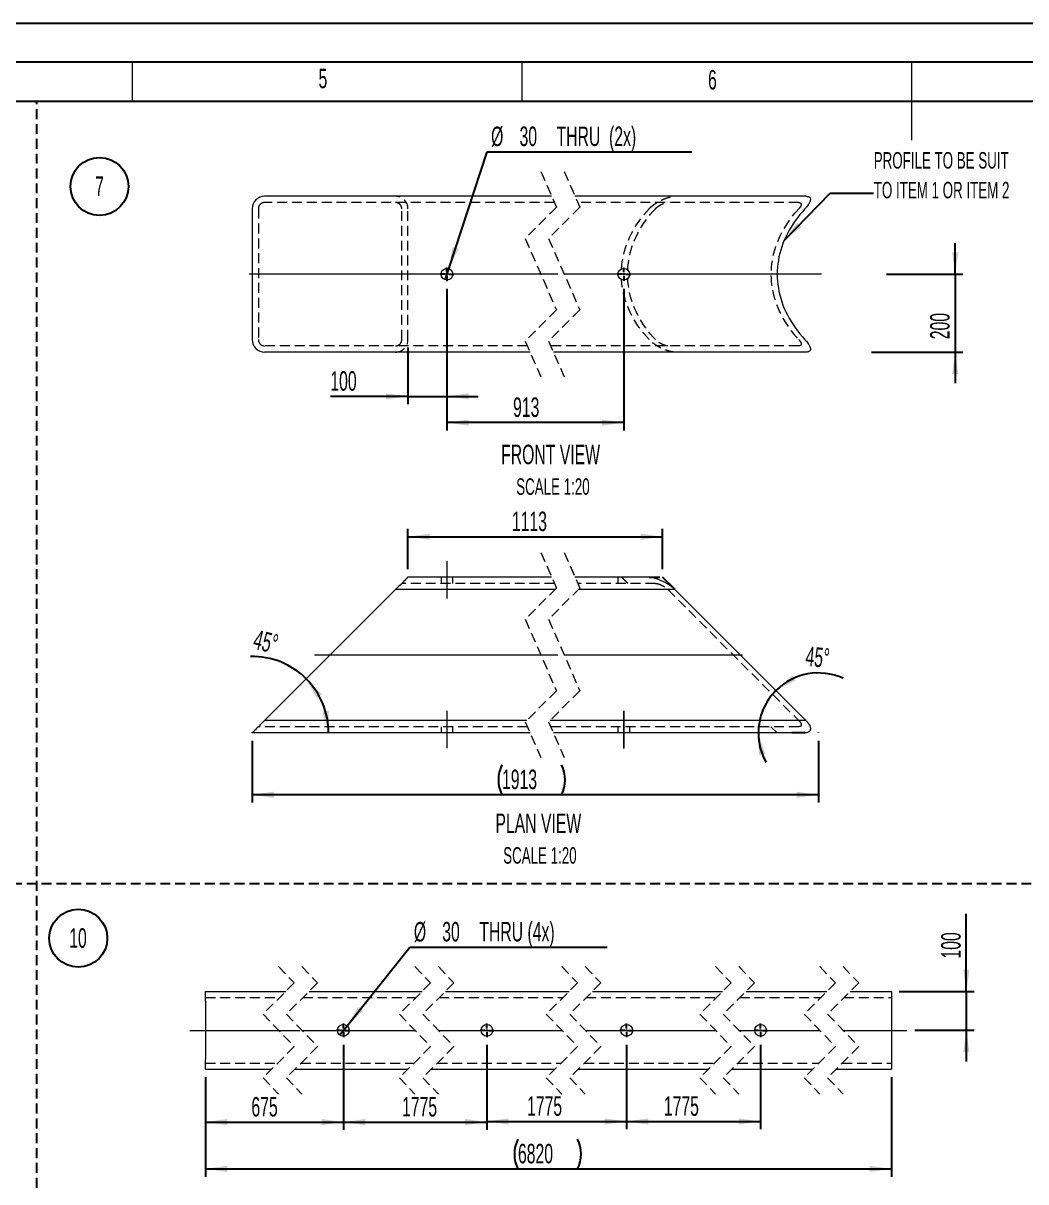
# Paper-space layout 'Sheet5' of a CAD drawing. Header units: millimetres. Extents: x 0 to 420, y 0 to 300.
# Drawn here: x 201 to 329.6, y 148.3 to 297 of the extents above; entities that cross this region are included whole.
import ezdxf

# ---------------------------------------------------------------- set-up
doc = ezdxf.new("R2010")
doc.units = ezdxf.units.MM
doc.linetypes.add('CENTERX2', pattern=[20.32, 12.7, -2.54, 2.54, -2.54])
doc.linetypes.add('HIDDEN', pattern=[1.905, 1.27, -0.635])
for name, color, linetype in [('BORDER', 7, 'Continuous'), ('DASH', 7, 'HIDDEN'), ('DIMS', 7, 'Continuous')]:
    doc.layers.add(name, color=color, linetype=linetype)
doc.styles.add('SLDTEXTSTYLE0', font='TXT', dxfattribs={"width": 0.605})
doc.dimstyles.new('SLDDIMSTYLE16', dxfattribs={"dimtxt": 2.5, "dimasz": 2.8, "dimexe": 0, "dimexo": 0.0625, "dimtad": 0, "dimtih": 1, "dimtoh": 1, "dimdec": 0, "dimlfac": 20, "dimrnd": 1e-09, "dimzin": 12, "dimdsep": 46, "dimtxsty": 'SLDTEXTSTYLE0', "dimblk1": 'NONE', "dimsah": 1, "dimcen": 0, "dimadec": 0, "dimazin": 3, "dimtfac": 1, "dimtdec": 0, "dimtmove": 0, "dimatfit": 3, "dimldrblk": 'NONE', "dimfxl": 1, "dimfrac": 2, "dimtolj": 1, "dimtzin": 12, "dimarcsym": 0})
doc.dimstyles.new('SLDDIMSTYLE18', dxfattribs={"dimtxt": 2.5, "dimasz": 2.8, "dimexe": 0, "dimexo": 0.0625, "dimtad": 1, "dimdec": 4, "dimlfac": 20, "dimzin": 12, "dimdsep": 46, "dimtxsty": 'SLDTEXTSTYLE0', "dimsah": 1, "dimcen": 0.09, "dimadec": 0, "dimazin": 3, "dimtfac": 1, "dimtdec": 0, "dimtofl": 0, "dimtmove": 0, "dimatfit": 3, "dimfxl": 1, "dimfrac": 2, "dimtolj": 1, "dimtzin": 12, "dimarcsym": 0})
doc.dimstyles.new('SLDDIMSTYLE6', dxfattribs={"dimtxt": 2.5, "dimasz": 2.8, "dimexe": 0, "dimexo": 0.0625, "dimtad": 1, "dimdec": 0, "dimlfac": 20, "dimrnd": 1e-09, "dimzin": 12, "dimdsep": 46, "dimtxsty": 'SLDTEXTSTYLE0', "dimsah": 1, "dimcen": 0.09, "dimadec": 0, "dimazin": 3, "dimtfac": 1, "dimtdec": 0, "dimtofl": 0, "dimtmove": 0, "dimatfit": 3, "dimfxl": 1, "dimfrac": 2, "dimtolj": 1, "dimtzin": 12, "dimarcsym": 0})
doc.dimstyles.new('SLDDIMSTYLE7', dxfattribs={"dimtxt": 2.5, "dimasz": 2.8, "dimexe": 0, "dimexo": 0.0625, "dimtad": 1, "dimdec": 0, "dimlfac": 20, "dimrnd": 1e-09, "dimzin": 12, "dimdsep": 46, "dimtxsty": 'SLDTEXTSTYLE0', "dimsah": 1, "dimcen": 0.09, "dimadec": 0, "dimazin": 3, "dimtfac": 1, "dimtdec": 0, "dimtmove": 0, "dimatfit": 0, "dimfxl": 1, "dimfrac": 2, "dimtolj": 1, "dimtzin": 12, "dimarcsym": 0})

# ---------------------------------------------------------------- blocks, each defined once
blk = doc.blocks.new('_D_132')
at = {"layer": 'DIMS', "transparency": 16777216}
for p, q in [((320.57, 264.78), (320.57, 268.78)), ((311.74, 264.78), (321.57, 264.78)), ((320.57, 264.78), (320.57, 254.78)), ((309.84, 254.78), (321.57, 254.78)), ((320.57, 254.78), (320.57, 250.78))]:
    blk.add_line(p, q, dxfattribs=at)
for points in [[(320.57, 264.78), (320.97, 267.58), (320.17, 267.58)], [(320.57, 254.78), (320.17, 251.98), (320.97, 251.98)]]:
    blk.add_solid(points, dxfattribs=at)
at = {"layer": 'DIMS', "transparency": 16777216, "insert": (317.35, 256.43), "char_height": 2.5, "attachment_point": 1, "rotation": 90, "style": 'SLDTEXTSTYLE0'}
blk.add_mtext('200', dxfattribs=at)
blk = doc.blocks.new('_D_133')
at = {"layer": 'DIMS', "transparency": 16777216}
for p, q in [((255.34, 262.9), (255.34, 248.1)), ((250.34, 255.38), (250.34, 248.1)), ((250.34, 249.1), (240.38, 249.1)), ((250.34, 249.1), (255.34, 249.1)), ((255.34, 249.1), (259.34, 249.1))]:
    blk.add_line(p, q, dxfattribs=at)
for points in [[(250.34, 249.1), (247.54, 249.5), (247.54, 248.7)], [(255.34, 249.1), (258.14, 248.7), (258.14, 249.5)]]:
    blk.add_solid(points, dxfattribs=at)
at = {"layer": 'DIMS', "transparency": 16777216, "insert": (240.38, 252.33), "char_height": 2.5, "attachment_point": 1, "style": 'SLDTEXTSTYLE0'}
blk.add_mtext('100', dxfattribs=at)
blk = doc.blocks.new('_D_134')
at = {"layer": 'DIMS', "transparency": 16777216}
for p, q in [((255.34, 262.9), (255.34, 244.73)), ((278.04, 262.9), (278.04, 244.73)), ((278.04, 245.73), (255.34, 245.73))]:
    blk.add_line(p, q, dxfattribs=at)
for points in [[(255.34, 245.73), (258.14, 245.33), (258.14, 246.13)], [(278.04, 245.73), (275.24, 246.13), (275.24, 245.33)]]:
    blk.add_solid(points, dxfattribs=at)
at = {"layer": 'DIMS', "transparency": 16777216, "insert": (263.83, 248.96), "char_height": 2.5, "attachment_point": 1, "style": 'SLDTEXTSTYLE0'}
blk.add_mtext('913', dxfattribs=at)
blk = doc.blocks.new('_D_135')
at = {"layer": 'DIMS', "transparency": 16777216}
for p, q in [((255.58, 265.49), (260.51, 280.5)), ((260.51, 280.5), (286.79, 280.5)), ((255.11, 264.07), (255.58, 265.49))]:
    blk.add_line(p, q, dxfattribs=at)
blk.add_solid([(255.58, 265.49), (256.83, 268.03), (256.07, 268.28)], dxfattribs=at)
at = {"layer": 'DIMS', "transparency": 16777216, "char_height": 2.5, "attachment_point": 1, "style": 'SLDTEXTSTYLE0'}
for s, insert in [('%%c', (261.01, 283.72)), ('30', (264.66, 283.73)), ('THRU  (2x)', (269.41, 283.73))]:
    blk.add_mtext(s, dxfattribs=dict(at, insert=insert))
blk = doc.blocks.new('_None')
blk = doc.blocks.new('SW_NOTE_0_292')
at = {"layer": 'DIMS', "color": 0}
blk.add_circle((0.95, 1.94), 3.72, dxfattribs=at)
at = {"layer": 'DIMS', "color": 0, "insert": (0.94, 3.22), "char_height": 2.5, "attachment_point": 2, "style": 'SLDTEXTSTYLE0'}
blk.add_mtext('7', dxfattribs=at)
blk = doc.blocks.new('SW_CENTERMARKSYMBOL_50')
at = {"layer": 'DIMS', "color": 0}
for p, q in [((-0.25, 0), (-0.88, 0)), ((0, 0), (-0.12, 0)), ((0, 0.25), (0, 0.88)), ((0, 0), (0, 0.12)), ((0, 0), (0.12, 0)), ((0, 0), (0, -0.12)), ((0.25, 0), (0.88, 0)), ((0, -0.25), (0, -0.88))]:
    blk.add_line(p, q, dxfattribs=at)
blk = doc.blocks.new('SW_CENTERMARKSYMBOL_51')
at = {"layer": 'DIMS', "color": 0}
for p, q in [((-0.25, 0), (-0.87, 0)), ((0, 0), (-0.12, 0)), ((0, 0.25), (0, 0.88)), ((0, 0), (0, 0.12)), ((0, 0), (0.12, 0)), ((0, 0), (0, -0.12)), ((0.25, 0), (0.88, 0)), ((0, -0.25), (0, -0.87))]:
    blk.add_line(p, q, dxfattribs=at)
blk = doc.blocks.new('SW_BROKEN_VIEW_8')
at = {"color": 0, "linetype": 'Continuous'}
for p, q in [((20, 20), (20, 20.04)), ((50.95, 20), (52.34, 20)), ((54.27, 18.4), (52.67, 20)), ((0, 0), (0, 0.04))]:
    blk.add_line(p, q, dxfattribs=at)
at = {"color": 0, "linetype": 'CENTERX2'}
for p, q in [((71.07, 1.6), (70.95, 1.71)), ((0, 0), (0, 0.04)), ((70.95, 0), (69.28, 0)), ((72.67, 0), (72.67, 0.04))]:
    blk.add_line(p, q, dxfattribs=at)
blk = doc.blocks.new('_D_136')
at = {"layer": 'DIMS', "transparency": 16777216}
for p, q in [((230.34, 204.9), (230.34, 196.96)), ((303.01, 204.9), (303.01, 196.96)), ((303.01, 197.96), (230.34, 197.96))]:
    blk.add_line(p, q, dxfattribs=at)
for centre, start, end in [((266.24, 199.88), 153.4349, 206.5651), ((266.21, 199.88), 333.4349, 26.5651)]:
    blk.add_arc(centre, 4.29, start, end, dxfattribs=at)
for points in [[(230.34, 197.96), (233.14, 197.56), (233.14, 198.36)], [(303.01, 197.96), (300.21, 198.36), (300.21, 197.56)]]:
    blk.add_solid(points, dxfattribs=at)
at = {"layer": 'DIMS', "transparency": 16777216, "insert": (262.41, 201.19), "char_height": 2.5, "attachment_point": 1, "style": 'SLDTEXTSTYLE0'}
blk.add_mtext('1913', dxfattribs=at)
blk = doc.blocks.new('_D_137')
at = {"layer": 'DIMS', "transparency": 16777216}
for p, q in [((250.34, 226.9), (250.34, 232.09)), ((283.01, 226.9), (283.01, 232.09)), ((250.34, 231.09), (283.01, 231.09))]:
    blk.add_line(p, q, dxfattribs=at)
for points in [[(250.34, 231.09), (253.14, 230.69), (253.14, 231.49)], [(283.01, 231.09), (280.21, 231.49), (280.21, 230.69)]]:
    blk.add_solid(points, dxfattribs=at)
at = {"layer": 'DIMS', "transparency": 16777216, "insert": (263.68, 234.31), "char_height": 2.5, "attachment_point": 1, "style": 'SLDTEXTSTYLE0'}
blk.add_mtext('1113', dxfattribs=at)
blk = doc.blocks.new('_D_138')
at = {"layer": 'DIMS', "transparency": 16777216}
for start, end in [(45, 91.1288), (0, 45)]:
    blk.add_arc((230.34, 205.9), 9.82, start, end, dxfattribs=at)
for points in [[(237.29, 212.85), (238.66, 210.37), (239.29, 210.85)], [(240.16, 205.9), (240.17, 208.73), (239.38, 208.62)]]:
    blk.add_solid(points, dxfattribs=at)
at = {"layer": 'DIMS', "transparency": 16777216, "insert": (230.91, 219.19), "char_height": 2.5, "attachment_point": 1, "rotation": 346.3148, "style": 'SLDTEXTSTYLE0'}
blk.add_mtext('45°', dxfattribs=at)
blk = doc.blocks.new('_D_139')
at = {"layer": 'DIMS', "transparency": 16777216}
for start, end in [(65.6539, 135), (135, 180), (180, 209.3372)]:
    blk.add_arc((303.01, 205.9), 7.7, start, end, dxfattribs=at)
for points in [[(297.56, 211.35), (300.09, 212.63), (299.63, 213.28)], [(295.31, 205.9), (295.4, 203.08), (296.19, 203.21)]]:
    blk.add_solid(points, dxfattribs=at)
at = {"layer": 'DIMS', "transparency": 16777216, "insert": (301.52, 217.03), "char_height": 2.5, "attachment_point": 1, "rotation": 354.2865, "style": 'SLDTEXTSTYLE0'}
blk.add_mtext('45°', dxfattribs=at)
blk = doc.blocks.new('_D_153')
at = {"layer": 'DIMS', "transparency": 16777216}
for p, q in [((242.52, 168.31), (250.6, 178.41)), ((250.6, 178.41), (275.92, 178.41)), ((241.58, 167.14), (242.52, 168.31))]:
    blk.add_line(p, q, dxfattribs=at)
blk.add_solid([(242.52, 168.31), (244.58, 170.25), (243.96, 170.75)], dxfattribs=at)
at = {"layer": 'DIMS', "transparency": 16777216, "char_height": 2.5, "attachment_point": 1, "style": 'SLDTEXTSTYLE0'}
for s, insert in [('%%c', (251.1, 181.63)), ('30', (254.74, 181.64)), ('THRU (4x)', (259.5, 181.64))]:
    blk.add_mtext(s, dxfattribs=dict(at, insert=insert))
blk = doc.blocks.new('_D_154')
at = {"layer": 'DIMS', "transparency": 16777216}
for p, q in [((242.05, 165.85), (242.05, 154.95)), ((224.35, 161.73), (224.35, 154.95)), ((224.35, 155.95), (242.05, 155.95))]:
    blk.add_line(p, q, dxfattribs=at)
for points in [[(224.35, 155.95), (227.15, 155.55), (227.15, 156.35)], [(242.05, 155.95), (239.25, 156.35), (239.25, 155.55)]]:
    blk.add_solid(points, dxfattribs=at)
at = {"layer": 'DIMS', "transparency": 16777216, "insert": (230.25, 159.17), "char_height": 2.5, "attachment_point": 1, "style": 'SLDTEXTSTYLE0'}
blk.add_mtext('675', dxfattribs=at)
blk = doc.blocks.new('_D_155')
at = {"layer": 'DIMS', "transparency": 16777216}
for p, q in [((242.05, 165.85), (242.05, 154.95)), ((260.47, 165.85), (260.47, 154.95)), ((242.05, 155.95), (260.47, 155.95))]:
    blk.add_line(p, q, dxfattribs=at)
for points in [[(242.05, 155.95), (244.85, 155.55), (244.85, 156.35)], [(260.47, 155.95), (257.67, 156.35), (257.67, 155.55)]]:
    blk.add_solid(points, dxfattribs=at)
at = {"layer": 'DIMS', "transparency": 16777216, "insert": (249.58, 159.17), "char_height": 2.5, "attachment_point": 1, "style": 'SLDTEXTSTYLE0'}
blk.add_mtext('1775', dxfattribs=at)
blk = doc.blocks.new('_D_156')
at = {"layer": 'DIMS', "transparency": 16777216}
for p, q in [((322, 172.73), (322, 182.67)), ((313.38, 172.73), (323, 172.73)), ((322, 172.73), (322, 167.73)), ((315.38, 167.73), (323, 167.73)), ((322, 167.73), (322, 163.73))]:
    blk.add_line(p, q, dxfattribs=at)
for points in [[(322, 172.73), (322.4, 175.53), (321.6, 175.53)], [(322, 167.73), (321.6, 164.93), (322.4, 164.93)]]:
    blk.add_solid(points, dxfattribs=at)
at = {"layer": 'DIMS', "transparency": 16777216, "insert": (318.77, 176.94), "char_height": 2.5, "attachment_point": 1, "rotation": 90, "style": 'SLDTEXTSTYLE0'}
blk.add_mtext('100', dxfattribs=at)
blk = doc.blocks.new('_D_157')
at = {"layer": 'DIMS', "transparency": 16777216}
for p, q in [((224.35, 161.73), (224.35, 148.94)), ((312.38, 161.73), (312.38, 148.94)), ((224.35, 149.94), (312.38, 149.94))]:
    blk.add_line(p, q, dxfattribs=at)
for centre, start, end in [((268.29, 151.85), 153.4349, 206.5651), ((268.26, 151.85), 333.4349, 26.5651)]:
    blk.add_arc(centre, 4.29, start, end, dxfattribs=at)
for points in [[(224.35, 149.94), (227.15, 149.54), (227.15, 150.34)], [(312.38, 149.94), (309.58, 150.34), (309.58, 149.54)]]:
    blk.add_solid(points, dxfattribs=at)
at = {"layer": 'DIMS', "transparency": 16777216, "insert": (264.46, 153.16), "char_height": 2.5, "attachment_point": 1, "style": 'SLDTEXTSTYLE0'}
blk.add_mtext('6820', dxfattribs=at)
blk = doc.blocks.new('_D_158')
at = {"layer": 'DIMS', "transparency": 16777216}
for p, q in [((260.47, 165.85), (260.47, 155.03)), ((278.4, 165.85), (278.4, 155.03)), ((260.47, 156.03), (278.4, 156.03))]:
    blk.add_line(p, q, dxfattribs=at)
for points in [[(260.47, 156.03), (263.27, 155.63), (263.27, 156.43)], [(278.4, 156.03), (275.6, 156.43), (275.6, 155.63)]]:
    blk.add_solid(points, dxfattribs=at)
at = {"layer": 'DIMS', "transparency": 16777216, "insert": (265.62, 159.26), "char_height": 2.5, "attachment_point": 1, "style": 'SLDTEXTSTYLE0'}
blk.add_mtext('1775', dxfattribs=at)
blk = doc.blocks.new('_D_159')
at = {"layer": 'DIMS', "transparency": 16777216}
for p, q in [((278.4, 165.85), (278.4, 155.03)), ((295.6, 165.85), (295.6, 155.03)), ((278.4, 156.03), (295.6, 156.03))]:
    blk.add_line(p, q, dxfattribs=at)
for points in [[(278.4, 156.03), (281.2, 155.63), (281.2, 156.43)], [(295.6, 156.03), (292.8, 156.43), (292.8, 155.63)]]:
    blk.add_solid(points, dxfattribs=at)
at = {"layer": 'DIMS', "transparency": 16777216, "insert": (283.18, 159.26), "char_height": 2.5, "attachment_point": 1, "style": 'SLDTEXTSTYLE0'}
blk.add_mtext('1775', dxfattribs=at)
blk = doc.blocks.new('SW_NOTE_0_294')
at = {"layer": 'DIMS', "color": 0}
blk.add_circle((1.91, 1.94), 3.72, dxfattribs=at)
at = {"layer": 'DIMS', "color": 0, "insert": (1.87, 3.22), "char_height": 2.5, "attachment_point": 2, "style": 'SLDTEXTSTYLE0'}
blk.add_mtext('10', dxfattribs=at)
blk = doc.blocks.new('SW_CENTERMARKSYMBOL_56')
at = {"layer": 'DIMS', "color": 0}
for p, q in [((-0.25, 0), (-0.88, 0)), ((0, 0), (-0.12, 0)), ((0, 0.25), (0, 0.88)), ((0, 0), (0, 0.12)), ((0, 0), (0, -0.12)), ((0, 0), (0.12, 0)), ((0.25, 0), (0.88, 0)), ((0, -0.25), (0, -0.88))]:
    blk.add_line(p, q, dxfattribs=at)
blk = doc.blocks.new('SW_CENTERMARKSYMBOL_57')
at = {"layer": 'DIMS', "color": 0}
for p, q in [((-0.25, 0), (-0.88, 0)), ((0, 0), (-0.13, 0)), ((0, 0.25), (0, 0.87)), ((0, 0), (0, 0.12)), ((0, 0), (0, -0.13)), ((0, 0), (0.12, 0)), ((0.25, 0), (0.87, 0)), ((0, -0.25), (0, -0.88))]:
    blk.add_line(p, q, dxfattribs=at)
blk = doc.blocks.new('SW_CENTERMARKSYMBOL_58')
at = {"layer": 'DIMS', "color": 0}
for p, q in [((-0.25, 0), (-0.88, 0)), ((0, 0), (-0.12, 0)), ((0, 0.25), (0, 0.87)), ((0, 0), (0, 0.12)), ((0, 0), (0, -0.12)), ((0, 0), (0.12, 0)), ((0.25, 0), (0.87, 0)), ((0, -0.25), (0, -0.88))]:
    blk.add_line(p, q, dxfattribs=at)
blk = doc.blocks.new('SW_CENTERMARKSYMBOL_59')
at = {"layer": 'DIMS', "color": 0}
for p, q in [((-0.25, 0), (-0.88, 0)), ((0, 0), (-0.12, 0)), ((0, 0.25), (0, 0.87)), ((0, 0), (0, 0.12)), ((0, 0), (0, -0.12)), ((0, 0), (0.12, 0)), ((0.25, 0), (0.87, 0)), ((0, -0.25), (0, -0.88))]:
    blk.add_line(p, q, dxfattribs=at)

psp = doc.layouts.new('Sheet5')

# ---------------------------------------------------------------- linework, layer by layer
at = {"color": 7, "linetype": 'HIDDEN', "lineweight": 18}
for p, q in [((267.3938527, 277.9546789), (269.3938527, 273.3671789)), ((270.3938527, 277.9546789), (272.3938527, 273.3671789)), ((269.1268225, 273.9796786), (231.9444154, 273.9796786)), ((300.494281, 273.9796786), (272.1268227, 273.9796786)), ((231.1444168, 273.1796785), (231.1444168, 256.3796787)), ((249.5444153, 256.3796787), (249.5444153, 273.1796785)), ((250.3444169, 256.3796787), (250.3444169, 273.1796785)), ((269.3938527, 273.3671789), (265.3938527, 269.3671789)), ((272.3938527, 273.3671789), (268.3938527, 269.3671789)), ((265.3938527, 269.3671789), (269.3938527, 260.1921789)), ((268.3938527, 269.3671789), (272.3938527, 260.1921789)), ((269.3938527, 260.1921789), (265.3938527, 256.1921789)), ((272.3938527, 260.1921789), (268.3938527, 256.1921789)), ((265.3938527, 256.1921789), (267.3938527, 251.6046789)), ((268.3938527, 256.1921789), (270.3938527, 251.6046789)), ((265.6608824, 255.5796786), (231.9444154, 255.5796786)), ((300.494281, 255.5796786), (268.6608827, 255.5796786)), ((267.3938527, 229.0772546), (269.3938527, 224.4897546)), ((270.3938527, 229.0772546), (272.3938527, 224.4897546)), ((269.1268225, 225.1022547), (249.5444153, 225.1022547)), ((254.5944173, 225.9022549), (254.5944173, 225.1022547)), ((256.0944174, 225.1022547), (256.0944174, 225.9022549)), ((282.0942884, 225.1022547), (272.1268227, 225.1022547)), ((277.2944277, 225.9022549), (277.2944277, 225.1022547)), ((269.206353, 224.3022546), (248.7444167, 224.3022546)), ((269.3938527, 224.4897546), (265.3938527, 220.4897546)), ((272.3938527, 224.4897546), (268.3938527, 220.4897546)), ((283.6942827, 224.3022546), (272.2063532, 224.3022546)), ((284.6117681, 224.3022546), (272.2063532, 224.3022546)), ((283.6942827, 224.3022546), (300.494281, 207.5022546)), ((265.3938527, 220.4897546), (269.3938527, 211.3147546)), ((268.3938527, 220.4897546), (272.3938527, 211.3147546)), ((269.3938527, 211.3147546), (265.3938527, 207.3147546)), ((272.3938527, 211.3147546), (268.3938527, 207.3147546)), ((265.5813527, 207.5022546), (231.9444154, 207.5022546)), ((265.3938527, 207.3147546), (267.3938527, 202.7272546)), ((268.3938527, 207.3147546), (270.3938527, 202.7272546)), ((300.494281, 207.5022546), (268.5813522, 207.5022546)), ((301.4117664, 207.5022546), (268.5813522, 207.5022546)), ((265.6608824, 206.7022545), (231.1444168, 206.7022545)), ((254.5944173, 206.7022545), (254.5944173, 205.9022545)), ((256.0944174, 205.9022545), (256.0944174, 206.7022545)), ((300.494287, 206.7022545), (268.6608827, 206.7022545)), ((277.2944277, 206.7022545), (277.2944277, 205.9022545)), ((278.7944278, 205.9022545), (278.7944278, 206.7022545)), ((296.9276702, 206.7022545), (297.7276718, 205.9022545)), ((233.7400316, 175.9021534), (235.7400316, 173.8146534)), ((236.7400316, 175.9021534), (238.7400316, 173.8146534)), ((251.2399879, 175.9021534), (253.2399879, 173.8146534)), ((254.2399879, 175.9021534), (256.2399879, 173.8146534)), ((270.0992594, 175.9021534), (272.0992594, 173.8146534)), ((273.0992594, 175.9021534), (275.0992594, 173.8146534)), ((289.8123088, 175.9021534), (291.8123088, 173.8146534)), ((292.8123088, 175.9021534), (294.8123088, 173.8146534)), ((303.1888667, 175.9021534), (305.1888667, 173.8146534)), ((306.1888667, 175.9021534), (308.1888667, 173.8146534)), ((235.7400316, 173.8146534), (231.7400316, 169.8146534)), ((238.7400316, 173.8146534), (234.7400316, 169.8146534)), ((253.2399879, 173.8146534), (249.2399879, 169.8146534)), ((256.2399879, 173.8146534), (252.2399879, 169.8146534)), ((272.0992594, 173.8146534), (268.0992594, 169.8146534)), ((275.0992594, 173.8146534), (271.0992594, 169.8146534)), ((291.8123088, 173.8146534), (287.8123088, 169.8146534)), ((294.8123088, 173.8146534), (290.8123088, 169.8146534)), ((305.1888667, 173.8146534), (301.1888667, 169.8146534)), ((308.1888667, 173.8146534), (304.1888667, 169.8146534)), ((224.3509158, 171.9271533), (233.8525279, 171.9271533)), ((236.8525295, 171.9271533), (251.3524918, 171.9271533)), ((254.3524881, 171.9271533), (270.2117582, 171.9271533)), ((273.2117609, 171.9271533), (289.9248079, 171.9271533)), ((292.9248121, 171.9271533), (303.3013609, 171.9271533)), ((306.3013632, 171.9271533), (312.3781401, 171.9271533)), ((231.7400316, 169.8146534), (235.7400316, 165.6396534)), ((234.7400316, 169.8146534), (238.7400316, 165.6396534)), ((249.2399879, 169.8146534), (253.2399879, 165.6396534)), ((252.2399879, 169.8146534), (256.2399879, 165.6396534)), ((268.0992594, 169.8146534), (272.0992594, 165.6396534)), ((271.0992594, 169.8146534), (275.0992594, 165.6396534)), ((287.8123088, 169.8146534), (291.8123088, 165.6396534)), ((290.8123088, 169.8146534), (294.8123088, 165.6396534)), ((301.1888667, 169.8146534), (305.1888667, 165.6396534)), ((304.1888667, 169.8146534), (308.1888667, 165.6396534)), ((235.7400316, 165.6396534), (231.7400316, 161.6396534)), ((238.7400316, 165.6396534), (234.7400316, 161.6396534)), ((253.2399879, 165.6396534), (249.2399879, 161.6396534)), ((256.2399879, 165.6396534), (252.2399879, 161.6396534)), ((272.0992594, 165.6396534), (268.0992594, 161.6396534)), ((275.0992594, 165.6396534), (271.0992594, 161.6396534)), ((291.8123088, 165.6396534), (287.8123088, 161.6396534)), ((294.8123088, 165.6396534), (290.8123088, 161.6396534)), ((305.1888667, 165.6396534), (301.1888667, 161.6396534)), ((308.1888667, 165.6396534), (304.1888667, 161.6396534)), ((224.3509158, 163.5271534), (233.6275323, 163.5271534)), ((236.6275339, 163.5271534), (251.1274843, 163.5271534)), ((254.1274865, 163.5271534), (269.9867596, 163.5271534)), ((272.9867593, 163.5271534), (289.6998063, 163.5271534)), ((292.6998046, 163.5271534), (303.0763653, 163.5271534)), ((306.0763675, 163.5271534), (312.3781401, 163.5271534)), ((231.7400316, 161.6396534), (233.7400316, 159.5521534)), ((234.7400316, 161.6396534), (236.7400316, 159.5521534)), ((249.2399879, 161.6396534), (251.2399879, 159.5521534)), ((252.2399879, 161.6396534), (254.2399879, 159.5521534)), ((268.0992594, 161.6396534), (270.0992594, 159.5521534)), ((271.0992594, 161.6396534), (273.0992594, 159.5521534)), ((287.8123088, 161.6396534), (289.8123088, 159.5521534)), ((290.8123088, 161.6396534), (292.8123088, 159.5521534)), ((301.1888667, 161.6396534), (303.1888667, 159.5521534)), ((304.1888667, 161.6396534), (306.1888667, 159.5521534))]:
    psp.add_line(p, q, dxfattribs=at)
at = {"color": 7, "linetype": 'Continuous', "lineweight": 18}
for p, q in [((268.7780489, 274.7796788), (231.9444154, 274.7796788)), ((301.4117664, 274.7796788), (271.7780491, 274.7796788)), ((230.3444181, 273.1796785), (230.3444181, 256.3796787)), ((266.009656, 254.7796792), (231.9444154, 254.7796792)), ((301.4117664, 254.7796792), (269.0096563, 254.7796792)), ((268.7780489, 225.9022549), (250.3444169, 225.9022549)), ((281.2942868, 225.9022549), (271.7780491, 225.9022549)), ((248.7444167, 224.3022546), (231.9444154, 207.5022546)), ((269.206353, 224.3022546), (248.7444167, 224.3022546)), ((284.6117681, 224.3022546), (272.2063532, 224.3022546)), ((284.6117681, 224.3022546), (301.4117664, 207.5022546)), ((265.5813527, 207.5022546), (231.9444154, 207.5022546)), ((301.4117664, 207.5022546), (268.5813522, 207.5022546)), ((266.0096568, 205.9022545), (230.3444181, 205.9022545)), ((301.2942886, 205.9022545), (269.0096563, 205.9022545)), ((224.3509158, 171.4771535), (224.3509158, 172.7271534)), ((224.3509158, 172.7271534), (234.6525296, 172.7271534)), ((237.6525311, 172.7271534), (252.1524935, 172.7271534)), ((255.1524897, 172.7271534), (271.0117598, 172.7271534)), ((274.0117595, 172.7271534), (290.7248095, 172.7271534)), ((293.7248138, 172.7271534), (304.1013625, 172.7271534)), ((307.1013648, 172.7271534), (312.3781401, 172.7271534)), ((312.3781401, 172.7271534), (312.3781401, 171.4771535)), ((224.3509158, 171.4771535), (224.3509158, 163.9771532)), ((312.3781401, 171.4771535), (312.3781401, 163.9771532)), ((224.3509158, 162.7271533), (224.3509158, 163.9771532)), ((312.3781401, 163.9771532), (312.3781401, 162.7271533)), ((224.3509158, 162.7271533), (232.8275307, 162.7271533)), ((235.8275323, 162.7271533), (250.3274827, 162.7271533)), ((253.3274849, 162.7271533), (269.186758, 162.7271533)), ((272.1867606, 162.7271533), (288.8998107, 162.7271533)), ((291.899803, 162.7271533), (302.2763637, 162.7271533)), ((305.2763659, 162.7271533), (312.3781401, 162.7271533))]:
    psp.add_line(p, q, dxfattribs=at)
at = {"color": 7, "linetype": 'HIDDEN', "lineweight": 18, "flags": 128}
for points in [[(277.7497372, 265.4693582), (277.7885174, 265.9244109), (277.8465157, 266.3784406), (277.9236799, 266.8310416), (278.0199429, 267.2818093), (278.1352168, 267.7303412), (278.2693988, 268.1762363), (278.4223711, 268.6190962), (278.5939937, 269.0585247), (278.7841147, 269.49413), (278.9925655, 269.9255219), (279.2191571, 270.3523154), (279.4636896, 270.7741293), (279.7259441, 271.1905858), (280.005685, 271.601314), (280.3026622, 272.0059461), (280.6166118, 272.40412), (280.9472537, 272.7954811), (281.2942868, 273.1796785)], [(278.5422659, 265.3406221), (278.5739979, 265.7787146), (278.6235383, 266.2159805), (278.6908438, 266.6520579), (278.7758594, 267.0865862), (278.8785135, 267.5192057), (278.9987227, 267.9495583), (279.1363871, 268.3772879), (279.2913934, 268.8020411), (279.4636121, 269.223466), (279.6529015, 269.6412141), (279.8591053, 270.0549393), (280.0820505, 270.4642999), (280.3215569, 270.8689566), (280.5774217, 271.2685748), (280.8494365, 271.6628245), (281.1373776, 272.0513782), (281.4410007, 272.4339156), (281.7600584, 272.8101193), (282.0942884, 273.1796785)], [(300.494287, 273.1796785), (300.1555031, 272.8049165), (299.8323208, 272.4233276), (299.5250111, 272.0352365), (299.2338395, 271.6409734), (298.9590501, 271.2408728), (298.7008816, 270.8352766), (298.4595483, 270.424529), (298.235262, 270.0089792), (298.0282044, 269.5889815), (297.8385603, 269.1648922), (297.6664877, 268.7370728), (297.5121325, 268.3058864), (297.3756259, 267.871701), (297.2570842, 267.434885), (297.1566087, 266.9958104), (297.0742827, 266.5548506), (297.0101809, 266.1123806), (296.9643539, 265.6687771), (296.9368434, 265.2244171), (296.9276702, 264.7796789), (296.9368434, 264.3349406), (296.9643539, 263.8905806), (297.0101809, 263.4469771), (297.0742827, 263.0045072), (297.1566087, 262.5635474), (297.2570842, 262.1244727), (297.3756259, 261.6876567), (297.5121325, 261.2534712), (297.6664877, 260.8222852), (297.8385603, 260.3944654), (298.0282044, 259.9703765), (298.235262, 259.5503784), (298.4595483, 259.1348289), (298.7008816, 258.724081), (298.9590501, 258.3184845), (299.2338395, 257.9183846), (299.5250111, 257.5241214), (299.8323208, 257.1360304), (300.1555031, 256.7544407), (300.494287, 256.3796787)], [(281.2942868, 256.3796787), (280.9472537, 256.7638769), (280.6166118, 257.1552372), (280.3026622, 257.5534119), (280.005685, 257.958044), (279.7259441, 258.3687714), (279.4636896, 258.7852283), (279.2191571, 259.2070422), (278.9925655, 259.6338357), (278.7841147, 260.065228), (278.5939937, 260.5008329), (278.4223711, 260.9402618), (278.2693988, 261.3831213), (278.1352168, 261.8290164), (278.0199429, 262.2775485), (277.9236799, 262.7283162), (277.8465157, 263.1809172), (277.7885174, 263.6349469), (277.7497372, 264.0899996)], [(282.0942884, 256.3796787), (281.7600584, 256.749238), (281.4410007, 257.1254424), (281.1373776, 257.507979), (280.8494365, 257.8965335), (280.5774217, 258.2907825), (280.3215569, 258.690401), (280.0820505, 259.0950581), (279.8591053, 259.5044183), (279.6529015, 259.9181439), (279.4636121, 260.3358916), (279.2913934, 260.7573165), (279.1363871, 261.1820697), (278.9987227, 261.6097993), (278.8785135, 262.0401521), (278.7758594, 262.4727715), (278.6908438, 262.9072997), (278.6235383, 263.3433772), (278.5739979, 263.7806431), (278.5422659, 264.2187356)]]:
    psp.add_lwpolyline(points, dxfattribs=at)
at = {"color": 7, "linetype": 'Continuous', "lineweight": 18, "flags": 128}
for points in [[(301.2942886, 273.1796785), (300.9555047, 272.8049165), (300.6323194, 272.4233276), (300.3250098, 272.0352365), (300.0338381, 271.6409734), (299.7590518, 271.2408728), (299.5008802, 270.8352766), (299.2595499, 270.424529), (299.0352606, 270.0089792), (298.828206, 269.5889815), (298.6385619, 269.1648922), (298.4664863, 268.7370728), (298.3121311, 268.3058864), (298.1756246, 267.871701), (298.0570828, 267.434885), (297.9566073, 266.9958104), (297.8742843, 266.5548506), (297.8101825, 266.1123806), (297.7643555, 265.6687771), (297.736842, 265.2244171), (297.7276718, 264.7796789), (297.736842, 264.3349406), (297.7643555, 263.8905806), (297.8101825, 263.4469771), (297.8742843, 263.0045072), (297.9566073, 262.5635474), (298.0570828, 262.1244727), (298.1756246, 261.6876567), (298.3121311, 261.2534712), (298.4664863, 260.8222852), (298.6385619, 260.3944654), (298.828206, 259.9703765), (299.0352606, 259.5503784), (299.2595499, 259.1348289), (299.5008802, 258.724081), (299.7590518, 258.3184845), (300.0338381, 257.9183846), (300.3250098, 257.5241214), (300.6323194, 257.1360304), (300.9555047, 256.7544407), (301.2942886, 256.3796787)], [(250.3444169, 225.9022549), (250.3375922, 225.8954287), (250.3171746, 225.8750111), (250.2833371, 225.841175), (250.2363716, 225.7942095), (250.1766775, 225.7345155), (250.1047645, 225.6626025), (250.0212435, 225.5790815), (249.9268298, 225.4846692), (249.8223309, 225.3801674), (249.7086321, 225.26647), (249.5867078, 225.1445457), (249.4575982, 225.0154361), (249.3224029, 224.8802409), (249.1822784, 224.7401148), (249.0384166, 224.5962545), (248.8920455, 224.4498834), (248.7444167, 224.3022546)], [(231.9444154, 207.5022546), (231.7967866, 207.3546252), (231.6504185, 207.2082553), (231.5065567, 207.0643938), (231.3664292, 206.9242679), (231.2312339, 206.7890732), (231.1021243, 206.6599631), (230.9802, 206.5380391), (230.8665041, 206.4243415), (230.7620023, 206.3198403), (230.6675885, 206.225427), (230.5840705, 206.1419071), (230.5121545, 206.0699933), (230.4524605, 206.010299), (230.405495, 205.9633335), (230.3716604, 205.9294976), (230.3512429, 205.9090799), (230.3444181, 205.9022545)]]:
    psp.add_lwpolyline(points, dxfattribs=at)
at = {"color": 7, "linetype": 'Continuous', "lineweight": 18}
for centre, radius in [((255.3444167, 264.7796789), 0.7500002), ((278.0444272, 264.7796785), 0.7500002), ((242.0504159, 167.727154), 0.7500009), ((260.4717236, 167.7271535), 0.7499994), ((278.4036388, 167.7271525), 0.7500009), ((295.595247, 167.727154), 0.7500009)]:
    psp.add_circle(centre, radius, dxfattribs=at)
for centre, radius, start, end in [((231.9444141, 273.1796828), 1.599996, 89.999953298, 180.000153424), ((231.9444138, 256.3796749), 1.5999957, 179.999862354, 270.000057604)]:
    psp.add_arc(centre, radius, start, end, dxfattribs=at)
at = {"color": 7, "linetype": 'HIDDEN', "lineweight": 18}
for centre, radius, start, end in [((231.944415, 273.1796804), 0.7999982, 89.999970416, 180.000136306), ((248.7444161, 273.1796779), 1.6000008, 0.0000206, 89.9999794), ((248.74442, 273.1796833), 0.7999953, 359.999653423, 90.000239856), ((231.9444165, 256.3796783), 0.7999997, 179.999969866, 269.999923412), ((248.7444156, 256.3796806), 1.6000013, 270.000038733, 359.999934586), ((248.7444185, 256.3796754), 0.7999968, 269.999866316, 0.000240406)]:
    psp.add_arc(centre, radius, start, end, dxfattribs=at)
for points, knots in [([(281.2942868, 273.1796785), (281.3408023, 273.2277838), (281.4336869, 273.323843), (281.6331946, 273.5036641), (281.8870642, 273.7043086), (282.1986117, 273.9156125), (282.5098289, 274.1005824), (282.8272056, 274.2665089), (283.1507348, 274.4141201), (283.47505, 274.541471), (283.8011252, 274.6478168), (284.122433, 274.7280095), (284.3937066, 274.7727927), (284.5554833, 274.7779014), (284.6117681, 274.7796788)], [0, 0, 0, 0, 0.05341021072, 0.1066523521, 0.21430206638, 0.31146464202, 0.40699625447, 0.50319278532, 0.59725163118, 0.69077313709, 0.78123511348, 0.87084970261, 0.95506649639, 1, 1, 1, 1]), ([(282.0942884, 273.1796785), (282.1527146, 273.237642), (282.2702463, 273.3542432), (282.4513259, 273.4907288), (282.6212687, 273.6027273), (282.8276444, 273.7216305), (283.0664286, 273.834738), (283.3367315, 273.9271652), (283.5380173, 273.9731005), (283.6569863, 273.9781086), (283.6942827, 273.9796786)], [0, 0, 0, 0, 0.13510330967, 0.27177789847, 0.37165266095, 0.46947692435, 0.6630092317, 0.80451881564, 0.93871726875, 1, 1, 1, 1]), ([(300.494281, 273.9796786), (300.5307155, 273.9783415), (300.5929464, 273.9760576), (300.677279, 273.9535482), (300.7527617, 273.9136849), (300.8013215, 273.8478327), (300.8159957, 273.774168), (300.8125392, 273.6895366), (300.7826176, 273.594049), (300.7324866, 273.4924914), (300.6705202, 273.3934468), (300.5913136, 273.2874209), (300.5269983, 273.2160025), (300.494287, 273.1796785)], [0, 0, 0, 0, 0.0981776739, 0.1676900081, 0.2340173899, 0.3258489345, 0.3762658329, 0.4347412388, 0.5529068443, 0.6430502755, 0.7404944937, 0.8680133019, 1, 1, 1, 1]), ([(284.6117681, 254.7796792), (284.543608, 254.7821525), (284.4025182, 254.7872721), (284.1671314, 254.8242688), (283.9029755, 254.8839562), (283.6107607, 254.9716454), (283.3114031, 255.0799371), (283.0032985, 255.210235), (282.6909201, 255.361476), (282.3738717, 255.5366093), (282.0585038, 255.734749), (281.7711967, 255.9438762), (281.5133051, 256.1575781), (281.3677549, 256.3051767), (281.2942868, 256.3796787)], [0, 0, 0, 0, 0.0544093783, 0.1126261862, 0.189878882, 0.2705079144, 0.3560190124, 0.4439204441, 0.5374634694, 0.6329758468, 0.7329598702, 0.8345999848, 0.9165124335, 1, 1, 1, 1]), ([(283.6942827, 255.5796786), (283.6481531, 255.5820297), (283.5162786, 255.588751), (283.2948148, 255.6440771), (283.0275117, 255.7415925), (282.749018, 255.8778481), (282.4969527, 256.0345414), (282.2740941, 256.2017931), (282.1550288, 256.319587), (282.0942884, 256.3796787)], [0, 0, 0, 0, 0.0758070551, 0.2167160297, 0.3725826924, 0.5431930649, 0.7250591991, 0.859740936, 1, 1, 1, 1]), ([(300.494287, 256.3796787), (300.5256431, 256.34491), (300.5885163, 256.2751939), (300.6657851, 256.1725607), (300.7275827, 256.07532), (300.7799465, 255.9723045), (300.8176864, 255.85767), (300.8149102, 255.7363507), (300.7620589, 255.6554322), (300.6948011, 255.6131851), (300.6071078, 255.5844849), (300.5381746, 255.5815484), (300.494281, 255.5796786)], [0, 0, 0, 0, 0.1264921614, 0.25363408, 0.346659741, 0.437547909, 0.565475716, 0.670201785, 0.7529597061, 0.814542307, 0.8819085867, 1, 1, 1, 1]), ([(277.7497372, 225.9022549), (277.8040495, 225.8491888), (277.915442, 225.7403523), (278.0810397, 225.5753266), (278.2465887, 225.407933), (278.3999262, 225.2506571), (278.4979464, 225.1484618), (278.5422659, 225.1022547)], [0, 0, 0, 0, 0.2022787489, 0.4148660417, 0.6227778496, 0.8294407914, 1, 1, 1, 1]), ([(282.0942884, 225.1022547), (282.1550359, 225.0979737), (282.2828899, 225.0889636), (282.4775295, 225.0352162), (282.6819808, 224.9621514), (282.8912745, 224.8669389), (283.1154593, 224.7457669), (283.3498148, 224.5952088), (283.5479599, 224.4423048), (283.6574649, 224.3374941), (283.6942827, 224.3022546)], [0, 0, 0, 0, 0.100080801, 0.2106380054, 0.3309676016, 0.4576931618, 0.5888600753, 0.7504105014, 0.9160829719, 1, 1, 1, 1]), ([(300.494281, 207.5022546), (300.5313147, 207.4636177), (300.596784, 207.3953143), (300.6791002, 207.2887519), (300.7507127, 207.1757985), (300.7980242, 207.0680808), (300.8152688, 206.9714233), (300.8143221, 206.8931753), (300.787214, 206.8192391), (300.7331312, 206.7641624), (300.6691932, 206.7282056), (300.5879454, 206.7058582), (300.5262594, 206.7034847), (300.494287, 206.7022545)], [0, 0, 0, 0, 0.1447182607, 0.2558372494, 0.3635854225, 0.5064418988, 0.5703292667, 0.627864476, 0.7169553599, 0.7747311419, 0.8333217665, 0.9136089544, 1, 1, 1, 1])]:
    psp.add_open_spline(points, degree=3, knots=knots, dxfattribs=at)
at = {"color": 7, "linetype": 'Continuous', "lineweight": 18}
for points, knots in [([(301.4117664, 274.7796788), (301.4707974, 274.7778596), (301.5808495, 274.7744683), (301.7356036, 274.7401263), (301.8536758, 274.6827389), (301.9335732, 274.6049455), (301.9795784, 274.5186081), (301.9992538, 274.4140841), (301.9923935, 274.3008557), (301.9640384, 274.1809818), (301.9116038, 274.0399307), (301.8285052, 273.8757889), (301.6961879, 273.6656391), (301.5190656, 273.4291824), (301.3703181, 273.2640718), (301.2942886, 273.1796785)], [0, 0, 0, 0, 0.0798593455, 0.1488825469, 0.2133853159, 0.2547461267, 0.2979216833, 0.3436961435, 0.397037197, 0.4503991501, 0.5100589225, 0.6004859402, 0.6990650541, 0.8461825987, 1, 1, 1, 1]), ([(301.2942886, 256.3796787), (301.3229268, 256.348557), (301.4181759, 256.2450482), (301.5716187, 256.0616659), (301.7262227, 255.8491182), (301.8444274, 255.6543011), (301.9214584, 255.4967555), (301.9717741, 255.3534955), (301.9963583, 255.2306852), (301.9967398, 255.1168324), (301.971069, 255.0195856), (301.9218942, 254.9410442), (301.844066, 254.8710737), (301.7276026, 254.8167876), (301.5761399, 254.7845479), (301.4680726, 254.781347), (301.4117664, 254.7796792)], [0, 0, 0, 0, 0.0572838688, 0.1905226833, 0.3236382898, 0.4128529943, 0.4988976904, 0.5606590838, 0.618065308, 0.6677542869, 0.7136318528, 0.752278358, 0.7915913914, 0.8537754548, 0.9238126766, 1, 1, 1, 1]), ([(281.2942868, 225.9022549), (281.3582415, 225.8998173), (281.4908293, 225.8947637), (281.6932066, 225.8612642), (281.9694576, 225.7986958), (282.3188198, 225.6906732), (282.7366789, 225.5257905), (283.1278142, 225.3402541), (283.4895408, 225.1442132), (283.8192675, 224.9420762), (284.1401473, 224.7157198), (284.4051919, 224.5010779), (284.556097, 224.3558363), (284.6117681, 224.3022546)], [0, 0, 0, 0, 0.0511771782, 0.1060980472, 0.1638263664, 0.2778394059, 0.398302498, 0.52308758, 0.6240603229, 0.7274723014, 0.8324136301, 0.9381749288, 1, 1, 1, 1]), ([(301.4117664, 207.5022546), (301.4717681, 207.439806), (301.5885624, 207.318249), (301.7410126, 207.1218522), (301.8549406, 206.9394978), (301.9313673, 206.773453), (301.977129, 206.6309114), (301.9980977, 206.4929789), (301.994231, 206.3674423), (301.9666739, 206.2583341), (301.915385, 206.1543559), (301.8314881, 206.0591614), (301.6953283, 205.9709484), (301.5123665, 205.9119755), (301.3685573, 205.9055651), (301.2942886, 205.9022545)], [0, 0, 0, 0, 0.1163245198, 0.2264271596, 0.3335314884, 0.4045154902, 0.4716025226, 0.5340637232, 0.5911418955, 0.6391984412, 0.68417947, 0.7458297769, 0.8070718125, 0.9003642684, 1, 1, 1, 1])]:
    psp.add_open_spline(points, degree=3, knots=knots, dxfattribs=at)
at = {"layer": 'BORDER'}
for p, q in [((0, 297), (420, 297)), ((415, 292), (15, 292))]:
    psp.add_line(p, q, dxfattribs=at)
at = {"layer": 'BORDER', "lineweight": 18}
for p, q in [((215, 287), (215, 292)), ((265, 287), (265, 292)), ((315, 282), (315, 292))]:
    psp.add_line(p, q, dxfattribs=at)
at = {"layer": 'BORDER', "lineweight": 25}
psp.add_line((20, 287), (410, 287), dxfattribs=at)
at = {"layer": 'DASH'}
for p, q in [((202.7156825, 40.849698), (202.7156825, 287.0307713)), ((20.4499026, 186.5936559), (409.8094536, 186.5936559))]:
    psp.add_line(p, q, dxfattribs=at)
at = {"layer": 'DIMS'}
for p, q in [((298.6191251, 269.1188541), (304.5323549, 275.1703992)), ((304.5323549, 275.1703992), (310.0778968, 275.1703992))]:
    psp.add_line(p, q, dxfattribs=at)
at = {"layer": 'DIMS', "linetype": 'CENTERX2', "lineweight": 18, "ltscale": 10}
for p, q in [((269.5756566, 264.7796789), (229.9444173, 264.7796789)), ((303.4117674, 264.7796789), (270.393852, 264.7796789)), ((255.3444166, 227.9376566), (255.3444166, 223.1376559)), ((269.5756566, 215.9022547), (238.3444165, 215.9022547)), ((293.2942873, 215.9022547), (270.393852, 215.9022547)), ((255.3444166, 208.7376561), (255.3444166, 203.9376561)), ((278.044427, 208.7376561), (278.044427, 203.9376561)), ((278.044427, 203.9022546), (278.044427, 208.7022545)), ((222.3509177, 167.7271534), (236.5098103, 167.7271534)), ((236.7400317, 167.7271534), (251.2399821, 167.7271534)), ((254.2399903, 167.7271534), (270.0992604, 167.7271534)), ((273.0992601, 167.7271534), (289.8123101, 167.7271534)), ((292.8123143, 167.7271534), (303.1888631, 167.7271534)), ((306.1888653, 167.7271534), (314.3781382, 167.7271534))]:
    psp.add_line(p, q, dxfattribs=at)
at = {"layer": 'DIMS'}
psp.add_solid([(298.6191251, 269.1188541), (300.8620986, 270.841953), (300.2899119, 271.4010616)], dxfattribs=at)

# ---------------------------------------------------------------- block references
at = {"color": 7, "linetype": 'Continuous'}
psp.add_blockref('SW_BROKEN_VIEW_8', (230.3444181, 205.9022545), dxfattribs=at)
at = {"layer": 'DIMS'}
for name, p in [('SW_NOTE_0_292', (209.8046326, 274.1046737)), ('SW_CENTERMARKSYMBOL_50', (255.3444166, 264.7796789)), ('SW_CENTERMARKSYMBOL_51', (278.044427, 264.7796789)), ('SW_NOTE_0_294', (206.1233839, 177.6100291)), ('SW_CENTERMARKSYMBOL_57', (242.0504241, 167.7271534)), ('SW_CENTERMARKSYMBOL_59', (260.4717244, 167.7271534)), ('SW_CENTERMARKSYMBOL_58', (278.4036383, 167.7271534)), ('SW_CENTERMARKSYMBOL_56', (295.5952433, 167.7271534))]:
    psp.add_blockref(name, p, dxfattribs=at)

# ---------------------------------------------------------------- texts
at = {"layer": 'BORDER', "char_height": 2.5, "attachment_point": 1, "style": 'SLDTEXTSTYLE0'}
for s, insert in [('5', (238.865095, 291.150447)), ('6', (288.8528762, 290.9837655))]:
    psp.add_mtext(s, dxfattribs=dict(at, insert=insert))
at = {"layer": 'DIMS', "style": 'SLDTEXTSTYLE0'}
for s, insert, char_height, attachment_point in [('PROFILE TO BE SUIT', (310.1197278, 280.455135), 2.116666667, 1), ('TO ITEM 1 OR ITEM 2', (310.1197278, 276.6329129), 2.116666667, 1), ('FRONT VIEW', (268.6444958, 242.895048), 2.5, 2), ('SCALE 1:20', (268.9465781, 238.5786832), 2.11666667, 2), ('PLAN VIEW', (267.072575, 195.5540518), 2.5, 2), ('SCALE 1:20', (267.277435, 191.237687), 2.11666667, 2)]:
    psp.add_mtext(s, dxfattribs=dict(at, insert=insert, char_height=char_height, attachment_point=attachment_point))

# ---------------------------------------------------------------- dimensions: what is measured, and where the dimension line sits
at = {"layer": 'DIMS'}
for p1, p2, text, picture, middle in [((255.1102258, 264.06718), (255.5786076, 265.4921777), '<> THRU  (2x)', '_D_135', (273.9000007, 282.421957)), ((241.5819245, 167.1414802), (242.5189132, 168.3128265), '<> THRU (4x)', '_D_153', (263.5087456, 180.3341663))]:
    dim = psp.add_diameter_dim_2p(p1=p1, p2=p2, text=text, dimstyle='SLDDIMSTYLE16', dxfattribs=at)
    dim.commit()
    dim.dimension.update_dxf_attribs({"geometry": picture, "text_midpoint": middle, "dimtype": 163})
for base, p1, p2, angle, picture, middle in [((320.573356, 254.7796789), (310.7435455, 264.7796789), (308.8376675, 254.7796789), 90, '_D_132', (320.573356, 259.2896226)), ((255.3444167, 249.1025974), (250.3444167, 256.3796789), (255.3444167, 263.9046789), 0, '_D_133', (243.2407522, 249.1025974)), ((321.9958569, 167.7271534), (312.3781358, 172.7271534), (314.3781358, 167.7271534), 90, '_D_156', (321.9958569, 179.802146))]:
    dim = psp.add_linear_dim(base=base, p1=p1, p2=p2, angle=angle, dimstyle='SLDDIMSTYLE7', dxfattribs=at)
    dim.commit()
    dim.dimension.update_dxf_attribs({"geometry": picture, "text_midpoint": middle, "dimtype": 160})
for base, p1, p2, text, picture, middle in [((255.3444167, 245.7346738), (278.0444272, 263.9046789), (255.3444167, 263.9046789), '913', '_D_134', (266.6944219, 245.7346738)), ((242.0504188, 155.948895), (224.35092, 162.7271534), (242.0504188, 166.8521534), '675', '_D_154', (233.1107613, 155.948895)), ((260.4717234, 155.948895), (242.0504188, 166.8521534), (260.4717234, 166.8521534), '1775', '_D_155', (253.3953916, 155.948895)), ((278.4036385, 156.0336968), (260.4717234, 166.8521534), (278.4036385, 166.8521534), '1775', '_D_158', (269.4376809, 156.0336968)), ((295.5952476, 156.0336968), (278.4036385, 166.8521534), (295.5952476, 166.8521534), '1775', '_D_159', (286.999443, 156.0336968)), ((312.3781358, 149.9365695), (224.35092, 162.7271534), (312.3781358, 162.7271534), '(6820)', '_D_157', (268.2774153, 149.9365695))]:
    dim = psp.add_linear_dim(base=base, p1=p1, p2=p2, angle=0, text=text, dimstyle='SLDDIMSTYLE6', dxfattribs=at)
    dim.commit()
    dim.dimension.update_dxf_attribs({"geometry": picture, "text_midpoint": middle, "dimtype": 160})
for base, p1, p2, text, picture, middle in [((283.0117677, 231.090268), (250.3444167, 225.9022546), (283.0117677, 225.9022546), '1113', '_D_137', (267.5010717, 231.090268)), ((230.3444167, 197.963783), (303.0117677, 205.9022546), (230.3444167, 205.9022546), '(1913)', '_D_136', (266.2245042, 197.963783))]:
    dim = psp.add_linear_dim(base=base, p1=p1, p2=p2, text=text, dimstyle='SLDDIMSTYLE6', dxfattribs=at)
    dim.commit()
    dim.dimension.update_dxf_attribs({"geometry": picture, "text_midpoint": middle, "dimtype": 160})
for base, line1, line2, picture, middle in [((239.4172704, 209.6603536), ((250.3444167, 225.9022546), (230.3444167, 205.9022546)), ((301.2942883, 205.9022546), (230.3444167, 205.9022546)), '_D_138', (232.6677963, 215.4438419)), ((295.8951415, 208.8500576), ((230.3444167, 205.9022546), (301.2942883, 205.9022546)), ((301.4117677, 207.5022546), (284.6117677, 224.3022546)), '_D_139', (303.7786309, 213.5669679))]:
    dim = psp.add_angular_dim_2l(base=base, line1=line1, line2=line2, dimstyle='SLDDIMSTYLE18', dxfattribs=at)
    dim.commit()
    dim.dimension.update_dxf_attribs({"geometry": picture, "text_midpoint": middle, "dimtype": 162})

doc.saveas('drawing.dxf')
